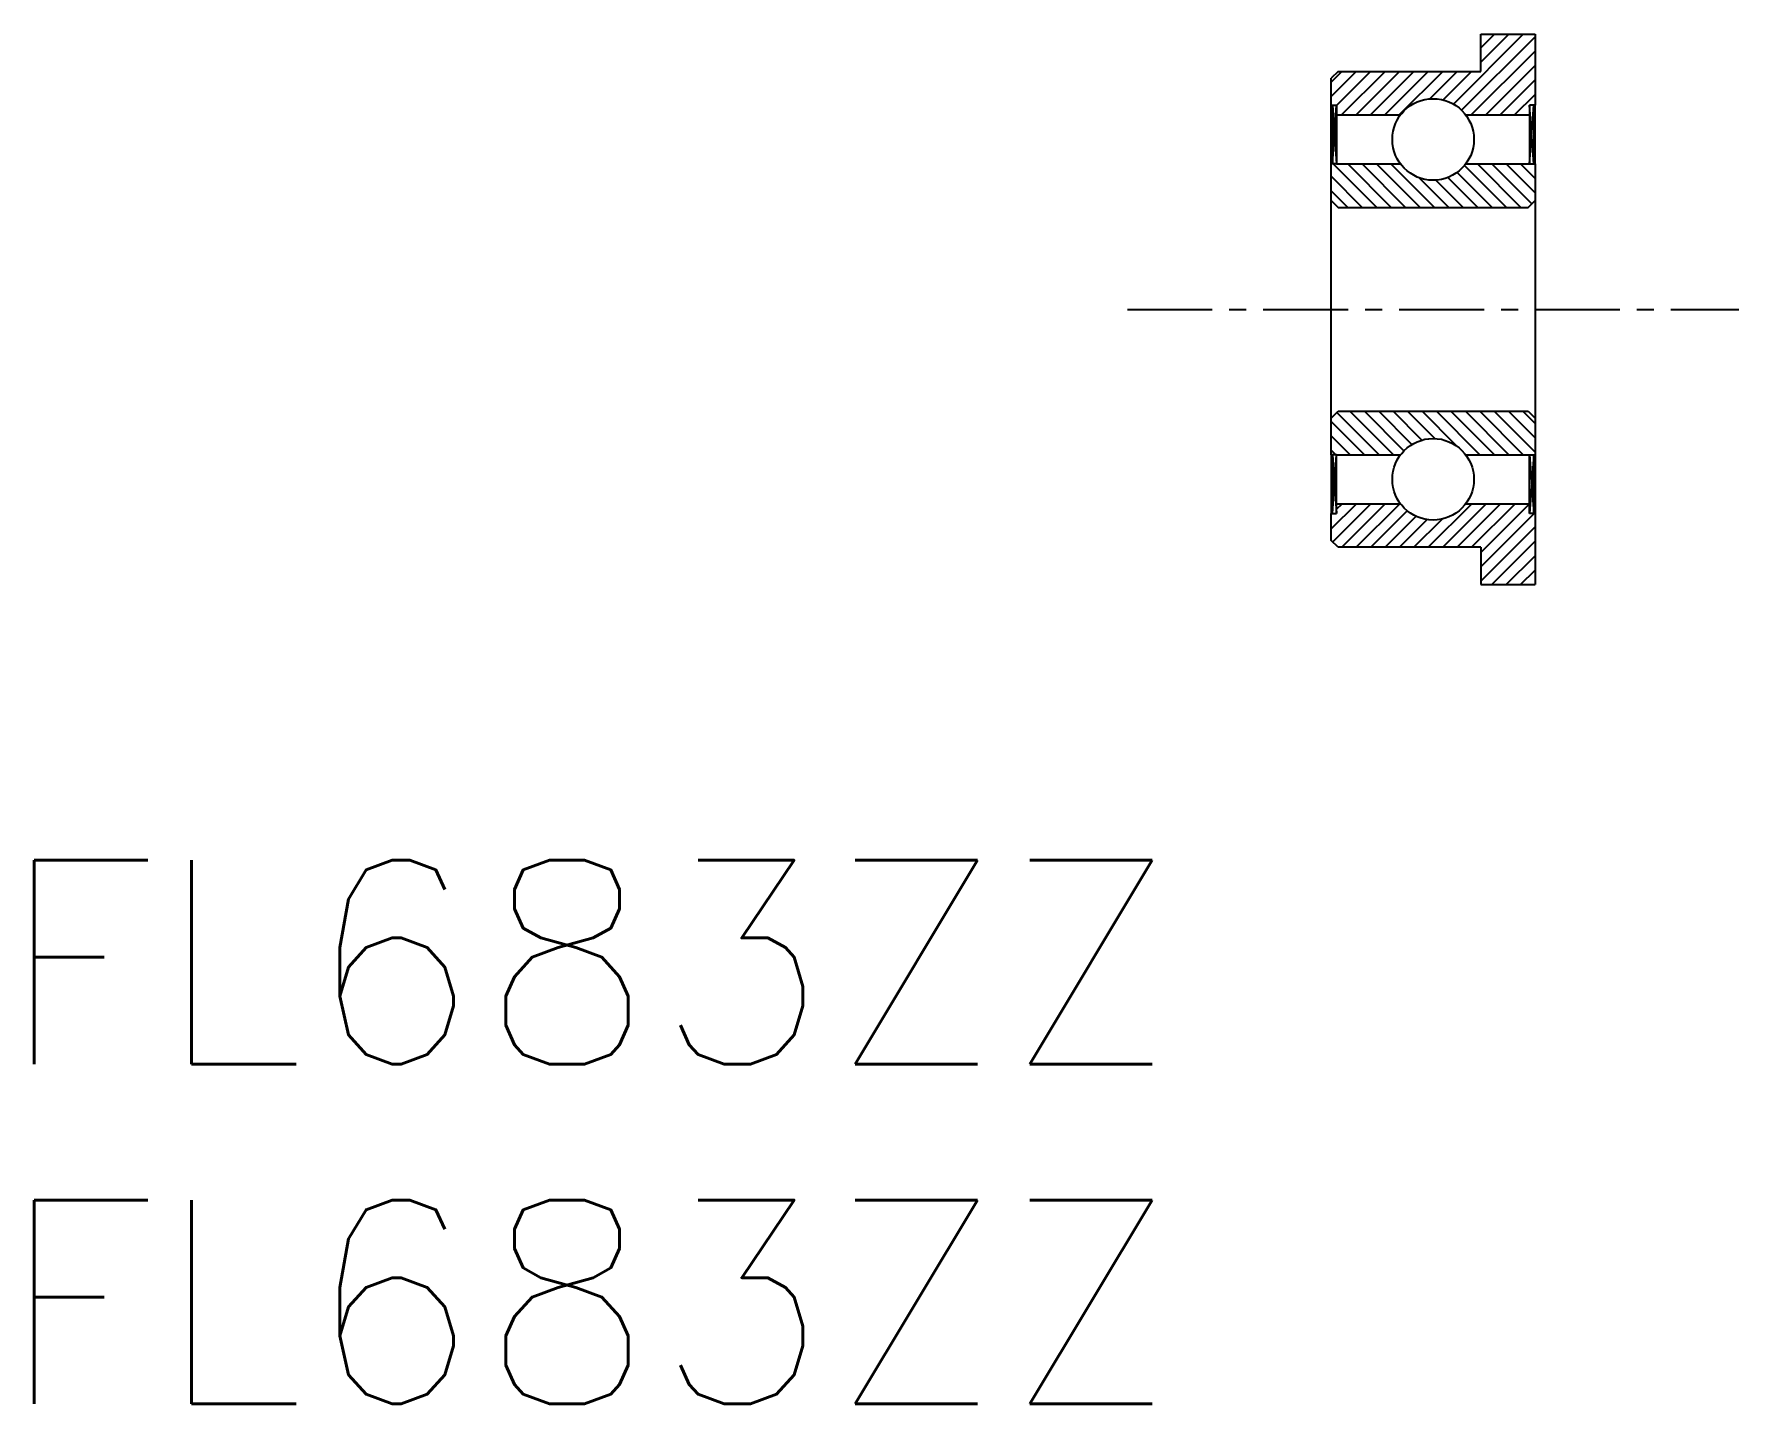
# Model space of a CAD drawing. Extents: x 45.3 to 70.4, y 37.3 to 57.5.
import ezdxf
from ezdxf.enums import TextEntityAlignment as Align

# ---------------------------------------------------------------- set-up
doc = ezdxf.new("R2010")
doc.units = 0
doc.linetypes.add('CENTER', pattern=[2, 1.25, -0.25, 0.25, -0.25])
doc.layers.get('0').update_dxf_attribs({"linetype": 'CONTINUOUS'})
doc.layers.add('CENTER', color=1, linetype='CENTER')
doc.styles.get("Standard").update_dxf_attribs({"font": 'txt.shx', "bigfont": 'extfont.shx'})

msp = doc.modelspace()

# ---------------------------------------------------------------- linework, layer by layer
at = {"color": 7, "linetype": 'CONTINUOUS'}
for p, q in [((66.185, 56.421), (67.214, 57.45)), ((66.306, 56.33), (67.387, 57.411)), ((66.587, 57.248), (66.79, 57.45)), ((66.587, 57.036), (67.002, 57.45)), ((66.587, 57.45), (67.387, 57.45)), ((66.587, 56.9), (66.587, 57.45)), ((67.387, 57.45), (67.387, 56.403)), ((66.449, 56.26), (67.387, 57.199)), ((66.661, 56.26), (67.387, 56.987)), ((64.387, 56.745), (64.543, 56.9)), ((64.387, 56.533), (64.755, 56.9)), ((64.487, 56.9), (64.387, 56.8)), ((64.387, 56.403), (64.387, 56.8)), ((64.467, 56.4), (64.967, 56.9)), ((64.487, 56.9), (66.587, 56.9)), ((64.539, 56.26), (65.179, 56.9)), ((64.752, 56.26), (65.392, 56.9)), ((64.964, 56.26), (65.604, 56.9)), ((65.176, 56.26), (65.816, 56.9)), ((65.388, 56.26), (66.028, 56.9)), ((65.838, 56.498), (66.24, 56.9)), ((66.034, 56.482), (66.452, 56.9)), ((66.873, 56.26), (67.387, 56.775)), ((67.085, 56.26), (67.387, 56.563)), ((64.387, 55.54), (64.387, 56.403)), ((64.387, 56.403), (64.467, 56.403)), ((64.407, 55.54), (64.467, 56.403)), ((64.407, 56.403), (64.467, 55.54)), ((64.407, 56.403), (64.407, 55.54)), ((64.467, 56.403), (64.467, 55.54)), ((64.467, 56.26), (65.407, 56.26)), ((66.367, 56.26), (67.307, 56.26)), ((67.297, 56.26), (67.307, 56.271)), ((67.307, 55.54), (67.367, 56.403)), ((67.307, 56.403), (67.307, 55.54)), ((67.367, 55.54), (67.307, 56.403)), ((67.387, 56.403), (67.307, 56.403)), ((67.367, 56.403), (67.367, 55.54)), ((67.387, 55.54), (67.387, 56.403)), ((64.387, 51.26), (64.387, 55.54)), ((64.467, 55.54), (64.387, 55.54)), ((65.058, 54.9), (64.418, 55.54)), ((64.467, 55.54), (65.407, 55.54)), ((65.27, 54.9), (64.63, 55.54)), ((65.482, 54.9), (64.842, 55.54)), ((65.694, 54.9), (65.054, 55.54)), ((65.906, 54.9), (65.266, 55.54)), ((66.967, 54.9), (66.35, 55.517)), ((66.367, 55.54), (67.307, 55.54)), ((67.179, 54.9), (66.539, 55.54)), ((67.339, 54.952), (66.751, 55.54)), ((67.387, 55.116), (66.963, 55.54)), ((67.387, 55.328), (67.175, 55.54)), ((67.307, 55.54), (67.387, 55.54)), ((67.387, 55.54), (67.387, 51.26)), ((64.845, 54.9), (64.387, 55.358)), ((66.118, 54.9), (65.682, 55.336)), ((66.33, 54.9), (65.929, 55.302)), ((66.543, 54.9), (66.103, 55.34)), ((66.755, 54.9), (66.24, 55.415)), ((64.633, 54.9), (64.387, 55.146)), ((64.387, 55), (64.487, 54.9)), ((67.287, 54.9), (67.387, 55)), ((64.487, 54.9), (67.287, 54.9)), ((64.387, 51.8), (64.487, 51.9)), ((64.879, 51.26), (64.387, 51.752)), ((65.091, 51.26), (64.469, 51.882)), ((64.487, 51.9), (67.287, 51.9)), ((65.303, 51.26), (64.663, 51.9)), ((65.457, 51.319), (64.876, 51.9)), ((65.575, 51.413), (65.088, 51.9)), ((65.723, 51.477), (65.3, 51.9)), ((65.913, 51.5), (65.512, 51.9)), ((66.235, 51.389), (65.724, 51.9)), ((66.576, 51.26), (65.936, 51.9)), ((66.788, 51.26), (66.148, 51.9)), ((67.001, 51.26), (66.361, 51.9)), ((67.213, 51.26), (66.573, 51.9)), ((67.387, 51.298), (66.785, 51.9)), ((67.387, 51.51), (66.997, 51.9)), ((67.387, 51.722), (67.209, 51.9)), ((67.287, 51.9), (67.387, 51.8)), ((64.667, 51.26), (64.387, 51.54)), ((64.455, 51.26), (64.387, 51.328)), ((64.467, 51.26), (64.387, 51.26)), ((64.387, 51.26), (64.387, 50.397)), ((64.407, 51.26), (64.467, 50.397)), ((64.407, 50.397), (64.467, 51.26)), ((64.407, 50.397), (64.407, 51.26)), ((64.467, 51.26), (65.407, 51.26)), ((64.467, 50.397), (64.467, 51.26)), ((66.367, 51.26), (67.307, 51.26)), ((67.307, 51.26), (67.387, 51.26)), ((67.307, 50.397), (67.307, 51.26)), ((67.367, 51.26), (67.307, 50.397)), ((67.307, 51.26), (67.367, 50.397)), ((67.367, 50.397), (67.367, 51.26)), ((67.387, 51.26), (67.387, 50.397)), ((64.387, 50.169), (64.759, 50.54)), ((64.409, 49.978), (64.971, 50.54)), ((64.467, 50.461), (64.547, 50.54)), ((64.467, 50.54), (65.407, 50.54)), ((64.543, 49.9), (65.183, 50.54)), ((64.755, 49.9), (65.395, 50.54)), ((64.968, 49.9), (65.505, 50.438)), ((65.816, 49.9), (66.456, 50.54)), ((66.028, 49.9), (66.668, 50.54)), ((66.24, 49.9), (66.88, 50.54)), ((66.367, 50.54), (67.307, 50.54)), ((66.453, 49.9), (67.093, 50.54)), ((66.587, 49.823), (67.305, 50.54)), ((64.387, 50.381), (64.404, 50.397)), ((64.387, 50), (64.387, 50.397)), ((64.387, 50.397), (64.467, 50.397)), ((65.18, 49.9), (65.635, 50.356)), ((65.392, 49.9), (65.799, 50.307)), ((65.604, 49.9), (66.018, 50.315)), ((66.587, 49.611), (67.374, 50.397)), ((66.587, 49.399), (67.387, 50.199)), ((67.387, 50.397), (67.307, 50.397)), ((67.387, 50.397), (67.387, 49.35)), ((64.487, 49.9), (64.387, 50)), ((66.751, 49.35), (67.387, 49.987)), ((66.587, 49.9), (64.487, 49.9)), ((66.587, 49.9), (66.587, 49.35)), ((66.963, 49.35), (67.387, 49.774)), ((67.175, 49.35), (67.387, 49.562)), ((66.587, 49.35), (67.387, 49.35))]:
    msp.add_line(p, q, dxfattribs=at)
for centre in [(65.887, 55.9), (65.887, 50.9)]:
    msp.add_circle(centre, 0.6, dxfattribs=at)
at = {"layer": 'CENTER', "color": 1, "linetype": 'CENTER'}
msp.add_line((61.387, 53.4), (70.387, 53.4), dxfattribs=at)

# ---------------------------------------------------------------- texts
at = {"color": 7, "linetype": 'CONTINUOUS'}
for p in [(44.782, 43.795), (44.782, 38.795)]:
    msp.add_text('FL683ZZ', height=3, dxfattribs=at).set_placement(p, align=Align.MIDDLE_LEFT)

doc.saveas('drawing.dxf')
